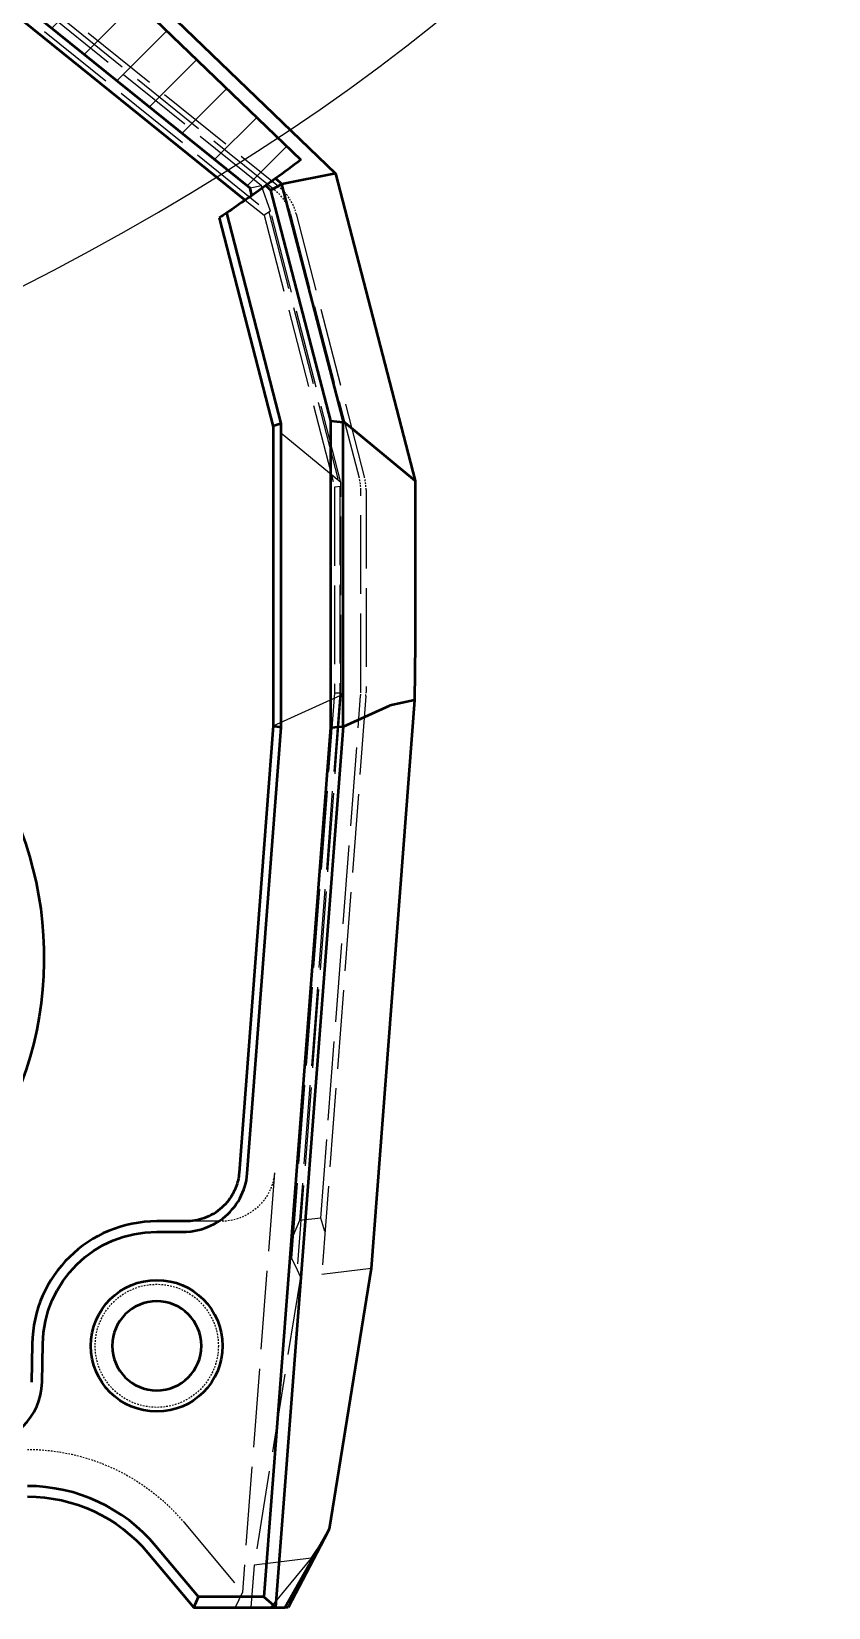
# Model space of a CAD drawing. Header units: millimetres. Extents: x 0 to 860, y -24 to 617.
# Drawn here: x 591.8 to 652.6, y 426.6 to 546.8 of the extents above; entities that cross this region are included whole.
import ezdxf

# ---------------------------------------------------------------- set-up
doc = ezdxf.new("R2010")
doc.units = ezdxf.units.MM
doc.linetypes.add('AM_ISO02W050', pattern=[7.5, 6, -1.5])
doc.linetypes.add('HIDDEN2', pattern=[0.1875, 0.125, -0.0625])
for name, color, linetype, lineweight in [('AM_3', 6, 'AM_ISO02W050', 25), ('AM_8', 1, 'Continuous', 25), ('Breakout Section', 7, 'Continuous', 25), ('Hidden', 7, 'HIDDEN2', 25), ('Visible', 7, 'Continuous', 50)]:
    doc.layers.add(name, color=color, linetype=linetype, lineweight=lineweight)

msp = doc.modelspace()

# ---------------------------------------------------------------- hatches: boundary and pattern name
at = {"layer": 'AM_8'}
h = msp.add_hatch(dxfattribs=at)
h.set_pattern_fill('ANSI31', color=256, style=0)
h.set_pattern_definition([(45, (437.9836, 319.8726), (-2.245064, 2.245064), [])])
edge = h.paths.add_edge_path(flags=0)
edge.add_spline(control_points=[(610.41, 535.59), (610.65, 535.76), (610.89, 535.94), (611.53, 536.41), (611.93, 536.7), (612.32, 537)], knot_values=[0, 0, 0, 0, 0.297466, 0.297466, 0.789426, 0.789426, 0.789426, 0.789426], degree=3, periodic=0)
edge.add_line((584.35, 563.94), (612.32, 537))
edge.add_line((582.03, 563.94), (584.35, 563.94))
edge.add_line((582.03, 555.94), (582.03, 563.94))
edge.add_line((577.93, 553.48), (582.03, 555.94))
edge.add_line((573.83, 555.94), (577.93, 553.48))
edge.add_line((573.83, 563.94), (573.83, 555.94))
edge.add_line((567.18, 563.94), (573.83, 563.94))
edge.add_line((567.18, 563.94), (567.18, 563.94))
edge.add_line((565.38, 563.94), (567.18, 563.94))
edge.add_line((564.38, 562.94), (565.38, 563.94))
edge.add_line((564.38, 549.94), (564.38, 562.94))
edge.add_line((560.33, 549.94), (564.38, 549.94))
edge.add_line((558.33, 547.94), (560.33, 549.94))
edge.add_line((558.33, 509.86), (558.33, 547.94))
edge.add_spline(control_points=[(558.58, 509.93), (558.5, 509.91), (558.41, 509.89), (558.33, 509.86)], knot_values=[0.280801, 0.280801, 0.280801, 0.280801, 0.296726, 0.296726, 0.296726, 0.296726], degree=3, periodic=0)
edge.add_spline(control_points=[(567.91, 512.88), (564.84, 511.78), (561.79, 510.81), (558.71, 509.97), (558.65, 509.95), (558.58, 509.93)], knot_values=[2.528, 2.528, 2.528, 2.528, 2.996496, 2.996496, 3.006761, 3.006761, 3.006761, 3.006761], degree=3, periodic=0)
edge.add_spline(control_points=[(568.15, 512.96), (568.07, 512.94), (567.99, 512.91), (567.91, 512.88)], knot_values=[2.515766, 2.515766, 2.515766, 2.515766, 2.528, 2.528, 2.528, 2.528], degree=3, periodic=0)
edge.add_line((568.15, 518.57), (568.15, 512.96))
edge.add_line((568.15, 518.87), (568.15, 518.57))
edge.add_line((582.23, 518.87), (568.15, 518.87))
edge.add_spline(control_points=[(582.3, 518.91), (582.28, 518.9), (582.25, 518.89), (582.23, 518.87)], knot_values=[0.032607, 0.032607, 0.032607, 0.032607, 0.037918, 0.037918, 0.037918, 0.037918], degree=3, periodic=0)
edge.add_line((582.67, 519.27), (582.3, 518.91))
edge.add_line((582.67, 525.51), (582.67, 519.27))
edge.add_ellipse((577.09, 531.55), major_axis=(7.43, -3.55), ratio=1, start_angle=-21.7639, end_angle=90, ccw=False)
edge.add_line((580.64, 538.98), (580.64, 538.98))
edge.add_spline(control_points=[(580.64, 538.98), (580.18, 539.2), (579.77, 539.51), (579.25, 540.06), (579.09, 540.26), (578.75, 540.79), (578.59, 541.14), (578.38, 541.89), (578.32, 542.27), (578.32, 542.65)], knot_values=[-0.224252, -0.224252, -0.224252, -0.224252, -0.148312, -0.148312, -0.110184, -0.110184, -0.054097, -0.054097, 0, 0, 0, 0], degree=3, periodic=0)
edge.add_line((578.32, 542.65), (578.32, 550.69))
edge.add_ellipse((582.33, 550.73), major_axis=(-1.88, -3.58), ratio=0.989891, start_angle=-191.1132, end_angle=-62.0833, ccw=False)
edge.add_line((584.86, 553.88), (608.45, 534.84))
edge.add_line((608.45, 534.84), (608.59, 534.29))
edge.add_spline(control_points=[(609.65, 535.04), (609.3, 534.79), (608.94, 534.54), (608.59, 534.29)], knot_values=[0.307763, 0.307763, 0.307763, 0.307763, 0.370434, 0.370434, 0.370434, 0.370434], degree=3, periodic=0)
edge.add_spline(control_points=[(610.41, 535.59), (610.15, 535.41), (609.9, 535.22), (609.65, 535.04)], knot_values=[0.833337, 0.833337, 0.833337, 0.833337, 0.893975, 0.893975, 0.893975, 0.893975], degree=3, periodic=0)
edge = h.paths.add_edge_path(flags=0)
edge.add_ellipse((577.09, 531.55), major_axis=(0, 3.4), ratio=1, start_angle=0, end_angle=360)
edge = h.paths.add_edge_path(flags=0)
edge.add_ellipse((563.04, 533.41), major_axis=(0, 3.4), ratio=1, start_angle=0, end_angle=360)
edge = h.paths.add_edge_path(flags=0)
edge.add_line((537.62, 528.19), (537.62, 506.9))
edge.add_line((537.62, 506.9), (537.62, 506.9))
edge.add_spline(control_points=[(537.62, 506.9), (542.88, 506.85), (548.3, 507.57), (553.53, 508.7)], knot_values=[3.26411, 3.26411, 3.26411, 3.26411, 4.051041, 4.051041, 4.051041, 4.051041], degree=3, periodic=0)
edge.add_line((553.53, 508.7), (553.53, 547.94))
edge.add_line((553.53, 547.94), (551.53, 549.94))
edge.add_line((551.53, 549.94), (547.48, 549.94))
edge.add_line((547.48, 549.94), (547.48, 562.94))
edge.add_line((547.48, 562.94), (546.48, 563.94))
edge.add_line((546.48, 563.94), (544.68, 563.94))
edge.add_line((544.68, 563.94), (544.68, 563.94))
edge.add_line((544.68, 563.94), (538.03, 563.94))
edge.add_line((538.03, 563.94), (538.03, 555.94))
edge.add_line((538.03, 555.94), (533.93, 553.48))
edge.add_line((533.93, 553.48), (529.83, 555.94))
edge.add_line((529.83, 555.94), (529.83, 563.94))
edge.add_line((529.83, 563.94), (526.89, 563.94))
edge.add_line((526.89, 563.94), (503.09, 540.2))
edge.add_spline(control_points=[(503.09, 540.2), (503.23, 539.22), (503.4, 538.27), (503.58, 537.34)], knot_values=[0.145474, 0.145474, 0.145474, 0.145474, 0.938844, 0.938844, 0.938844, 0.938844], degree=3, periodic=0)
edge.add_spline(control_points=[(503.58, 537.34), (503.65, 536.98), (503.73, 536.62), (503.81, 536.26)], knot_values=[0.25562, 0.25562, 0.25562, 0.25562, 0.322568, 0.322568, 0.322568, 0.322568], degree=3, periodic=0)
edge.add_spline(control_points=[(503.81, 536.26), (504.43, 533.34), (505.28, 530.47), (506.37, 527.72)], knot_values=[6.619501, 6.619501, 6.619501, 6.619501, 7.323802, 7.323802, 7.323802, 7.323802], degree=3, periodic=0)
edge.add_line((506.37, 527.72), (506.37, 527.72))
edge.add_line((506.37, 527.72), (509.48, 526.35))
edge.add_line((509.48, 526.35), (518.37, 526.35))
edge.add_ellipse((534.54, 458.85), major_axis=(69.34, -3.08), ratio=1, start_angle=90, end_angle=106.0154, ccw=False)
edge = h.paths.add_edge_path(flags=0)
edge.add_ellipse((512.24, 534.11), major_axis=(0, 3.4), ratio=1, start_angle=0, end_angle=360)
edge = h.paths.add_edge_path(flags=0)
edge.add_ellipse((532.42, 545.17), major_axis=(0, 6.4), ratio=1, start_angle=0, end_angle=360)

# ---------------------------------------------------------------- linework, layer by layer
at = {"layer": 'AM_3', "extrusion": (0, 1, 0)}
for p, q in [((581.1, 556.21), (609.87, 533)), ((610.36, 534.66), (584.17, 555.8)), ((584.42, 556.11), (610.61, 534.98)), ((609.31, 535.02), (585.17, 554.49)), ((608.08, 533.93), (609.51, 532.78)), ((609.31, 535.02), (608.45, 534.84)), ((610, 533.09), (609.31, 535.02)), ((610, 533.09), (609.51, 532.78)), ((609.51, 532.78), (614.89, 512.02)), ((609.87, 533), (615.29, 512.07)), ((615.37, 512.39), (610, 533.09)), ((616.78, 512.72), (611.58, 532.76)), ((611.97, 532.87), (617.16, 512.82)), ((610.22, 516.64), (610.22, 516.67)), ((610.22, 516.64), (610.22, 516.64)), ((615.37, 512.39), (610.22, 516.64)), ((615.38, 512.08), (615.37, 512.39)), ((615.38, 512.08), (614.89, 512.02)), ((614.89, 512.02), (614.89, 496.32)), ((615.29, 512.07), (615.29, 496.31)), ((615.38, 496.3), (615.38, 512.08)), ((616.89, 496.38), (616.89, 511.82)), ((617.29, 511.82), (617.29, 496.38)), ((610.22, 493.82), (615.38, 496.15)), ((614.89, 496.32), (611.6, 453.21)), ((615.38, 496.15), (612.03, 452.31)), ((615.29, 496.31), (612.22, 456.07)), ((613.84, 456.27), (616.88, 496.11)), ((617.28, 496.08), (613.91, 451.97)), ((615.38, 496.3), (614.89, 496.32)), ((615.38, 496.3), (615.38, 496.15)), ((610.22, 493.8), (610.22, 493.82)), ((610.22, 493.82), (610.22, 493.81)), ((610.31, 459.72), (607.86, 427.73)), ((606.21, 456.02), (603.52, 456.02)), ((612.22, 456.07), (611.73, 454.93)), ((613.84, 456.27), (612.22, 456.07)), ((614.16, 455.23), (613.84, 456.27)), ((611.6, 453.21), (612.03, 452.31)), ((612.03, 452.31), (612.29, 451.77)), ((617.68, 452.43), (613.91, 451.97)), ((612.29, 451.77), (608.76, 429.78)), ((603.41, 433.04), (607.86, 427.73)), ((613.11, 430.32), (614.11, 431.8)), ((608.76, 429.78), (608.51, 426.56)), ((613.11, 430.32), (608.76, 429.78)), ((613.11, 430.32), (610, 426.56)), ((607.86, 427.73), (607.3, 426.56))]:
    msp.add_line(p, q, dxfattribs=at)
at = {"layer": 'Breakout Section', "transparency": 33554432}
msp.add_spline([(510.77, 580.95, 22.7), (579.21, 590.78, 22.7), (639.47, 576.58, 22.7), (515.93, 513.77, 22.7), (510.77, 580.95, 22.7)], degree=3, dxfattribs=at)
at = {"layer": 'Hidden'}
msp.add_circle((601.33, 446.52), 4.7, dxfattribs=at)
for centre, radius, start, end in [((608.1, 531.86), 3.6, 14.5227, 51.0996), ((608.1, 531.86), 4, 14.5227, 51.0996), ((613.29, 511.82), 3.6, 0, 14.5227), ((613.29, 511.82), 4, 0, 14.5227), ((613.29, 496.38), 3.6, 355.6328, 0), ((613.29, 496.38), 4, 355.6328, 0)]:
    msp.add_arc(centre, radius, start, end, dxfattribs=at)
at = {"layer": 'Hidden', "extrusion": (1e-16, 0, -1)}
msp.add_arc((-591.46, 423.02), 15.6, 90, 140, dxfattribs=at)
at = {"layer": 'Hidden', "extrusion": (1.21778e-16, 2.96278e-28, -1)}
msp.add_ellipse((606.21, 460.02), major_axis=(4.11, 0), ratio=0.974226, start_param=0.074264, end_param=1.570796, dxfattribs=at)
at = {"layer": 'Visible', "extrusion": (0, 1, 0)}
for p, q in [((584.35, 563.94), (612.32, 537)), ((585.91, 563.94), (614.96, 535.96)), ((582.27, 554.76), (608.08, 533.93)), ((608.45, 534.84), (584.86, 553.88)), ((609.65, 535.04), (610.01, 534.7)), ((610.01, 534.7), (610.87, 535.14)), ((610.87, 535.14), (610.41, 535.59)), ((614.96, 535.96), (610.87, 535.14)), ((610.87, 535.14), (610.87, 535.14)), ((615.56, 517.04), (610.87, 535.14)), ((614.96, 535.96), (621.03, 512.52)), ((608.59, 534.29), (608.45, 534.84)), ((610.01, 534.7), (614.57, 517.09)), ((610.83, 516.89), (606.67, 532.96)), ((606.09, 532.57), (610.22, 516.64)), ((614.57, 517.09), (615.55, 517)), ((614.57, 517.09), (614.57, 493.7)), ((615.55, 517), (615.56, 517.04)), ((621.03, 512.52), (615.56, 517.04)), ((610.83, 516.89), (610.22, 516.67)), ((610.22, 516.67), (610.22, 493.8)), ((610.83, 493.7), (610.83, 516.89)), ((615.55, 493.78), (615.55, 517)), ((621.03, 512.52), (621.03, 500.11)), ((621.03, 500.11), (620.99, 495.77)), ((615.56, 493.76), (619.11, 495.36)), ((620.99, 495.77), (617.68, 452.43)), ((620.99, 495.77), (619.11, 495.36)), ((610.22, 493.81), (607.61, 459.72)), ((608.23, 459.67), (610.83, 493.7)), ((614.57, 493.7), (609.5, 427.36)), ((610.83, 493.7), (610.22, 493.8)), ((610.42, 426.58), (615.56, 493.76)), ((614.57, 493.7), (615.55, 493.78)), ((615.56, 493.76), (615.55, 493.78)), ((608.23, 459.66), (608.23, 459.67)), ((603.34, 456.02), (601.33, 456.02)), ((603.52, 456.02), (603.34, 456.02)), ((601.33, 455.22), (603.34, 455.22)), ((617.68, 452.43), (614.49, 432.54)), ((591.83, 446.67), (591.78, 443.75)), ((592.58, 443.74), (592.63, 446.66)), ((611.09, 426.56), (614.49, 432.54)), ((614.11, 431.8), (611.35, 426.56)), ((614.49, 432.54), (614.11, 431.8)), ((600.65, 430.73), (604.15, 426.56)), ((604.52, 427.36), (601.26, 431.24)), ((604.15, 426.56), (604.52, 427.36)), ((609.5, 427.36), (604.52, 427.36)), ((609.5, 427.36), (610.42, 426.58)), ((604.15, 426.56), (610.43, 426.56)), ((610.43, 426.56), (610.42, 426.58)), ((610.43, 426.56), (611.09, 426.56)), ((611.35, 426.56), (611.09, 426.56))]:
    msp.add_line(p, q, dxfattribs=at)
at = {"layer": 'Visible'}
msp.add_circle((601.33, 446.52), 5.02, dxfattribs=at)
at = {"layer": 'Visible', "extrusion": (1e-16, 0, -1)}
msp.add_circle((-601.33, 446.52), 3.4, dxfattribs=at)
for centre, radius, start, end in [((-511.87, 671.92), 168.21, 233.3304, 234.141), ((-565.23, 476.14), 27.5, 137.5004, 206.9561), ((-601.33, 446.52), 8.7, 0.9377, 90), ((-591.46, 423.02), 12, 90, 140)]:
    msp.add_arc(centre, radius, start, end, dxfattribs=at)
at = {"layer": 'Visible'}
for centre, radius, start, end in [((601.33, 446.52), 9.5, 90, 179.0623), ((587.78, 443.82), 4.8, 270, 359.0623), ((591.46, 423.02), 12.8, 40, 90)]:
    msp.add_arc(centre, radius, start, end, dxfattribs=at)
msp.add_ellipse((603.37, 458.88), major_axis=(4.28, 0.08), ratio=0.854153, start_param=4.689803, end_param=4.741225, dxfattribs=at)
for points in [[(609.65, 535.04), (608.67, 534.34), (607.68, 533.65), (606.67, 532.96)], [(610.41, 535.59), (610.15, 535.41), (609.9, 535.22), (609.65, 535.04)], [(606.67, 532.96), (606.48, 532.83), (606.28, 532.7), (606.09, 532.57)]]:
    msp.add_open_spline(points, degree=3, dxfattribs=at)
for points, knots in [([(607.61, 459.71), (607.58, 459.33), (607.5, 458.97), (607.23, 458.27), (607.05, 457.94), (606.66, 457.43), (606.48, 457.24), (605.9, 456.71), (605.44, 456.44), (604.49, 456.1), (604.01, 456.02), (603.52, 456.02)], [-0.3026086, -0.3026086, -0.3026086, -0.3026086, -0.2466696, -0.2466696, -0.1906324, -0.1906324, -0.1513058, -0.1513058, -0.0725896, -0.0725896, 0, 0, 0, 0]), ([(603.56, 455.22), (604.57, 455.27), (606.9, 456.11), (608.13, 458.33), (608.23, 459.66)], [-1.525711, -1.525711, -1.525711, -1.525711, -0.903662, -0.074264, -0.074264, -0.074264, -0.074264]), ([(607.61, 459.72), (607.61, 459.72), (607.61, 459.72), (607.61, 459.71), (607.61, 459.71), (607.61, 459.71)], [-0.0006871753, -0.0006871753, -0.0006871753, -0.0006871753, -0.0003435874, -0.0003435874, 0, 0, 0, 0])]:
    msp.add_open_spline(points, degree=3, knots=knots, dxfattribs=at)

doc.saveas('drawing.dxf')
